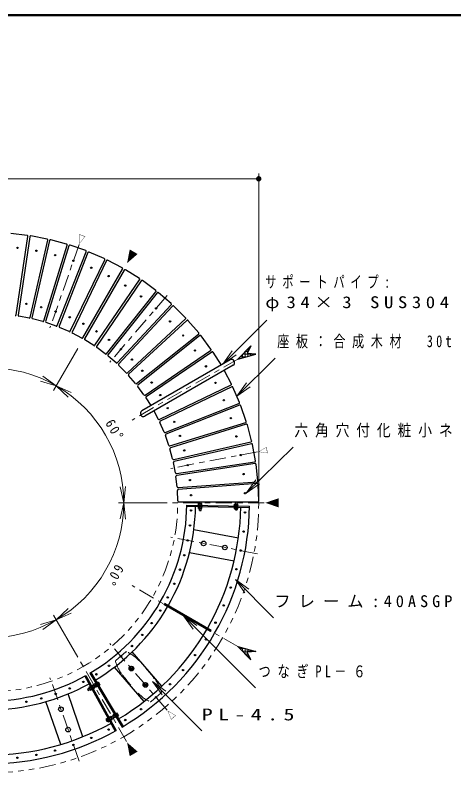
# Model space of a CAD drawing. Units: millimetres on the paper, scale 1:20. Extents: x -365 to 0, y -5 to 257.
# Drawn here: x -262.3 to -181, y 116.7 to 257 of the extents above; entities that cross this region are included whole.
import ezdxf
from ezdxf.enums import TextEntityAlignment as Align

# ---------------------------------------------------------------- set-up
doc = ezdxf.new("R2010")
doc.units = ezdxf.units.MM
for name, pattern in [('USER1', [4.5, 2.5, -2]), ('USER2', [6, 3, -1, 1, -1]), ('USER3', [8, 3, -1, 1, -1, 1, -1])]:
    doc.linetypes.add(name, pattern=pattern)
doc.layers.add('LY_1', color=7, linetype='Continuous', lineweight=25)
doc.layers.add('LY_2', color=7, linetype='Continuous', lineweight=13)
doc.styles.add('ＭＳ ゴシック', font='')
doc.styles.get('ＭＳ ゴシック').set_extended_font_data('MS Gothic')

# ---------------------------------------------------------------- blocks, each defined once
blk = doc.blocks.new('open_arrow')
at = {"color": 0, "linetype": 'Continuous', "lineweight": -2}
blk.add_lwpolyline([(7.5, 1.25), (0, 0), (7.5, -1.25)], dxfattribs=at)
blk = doc.blocks.new('filled_dot')
at = {"color": 0, "linetype": 'Continuous', "lineweight": -2, "const_width": 1.25}
blk.add_lwpolyline([(-0.625, 0, 1), (0.625, 0, 1)], format="xyb", close=True, dxfattribs=at)

msp = doc.modelspace()

# ---------------------------------------------------------------- linework, layer by layer
at = {"layer": 'LY_1', "lineweight": 13}
for p, q in [((-217.191, 167.703), (-217.191, 227.703)), ((-317.191, 226.703), (-217.191, 226.703)), ((-223.858, 192.35), (-215.661, 200.547)), ((-250.682, 195.304), (-255.194, 187.49)), ((-219.2, 195.203), (-218.912, 195.203)), ((-219.191, 194.636), (-219.191, 195.212)), ((-218.7, 195.703), (-218.666, 195.703)), ((-218.691, 195.653), (-218.691, 195.712)), ((-220.7, 193.703), (-219.677, 193.703)), ((-220.691, 193.432), (-220.691, 193.712)), ((-220.2, 194.203), (-217.811, 194.203)), ((-220.191, 193.566), (-220.191, 194.212)), ((-219.7, 194.703), (-219.158, 194.703)), ((-219.691, 193.7), (-219.691, 194.712)), ((-219.191, 193.834), (-219.191, 194.319)), ((-218.691, 193.968), (-218.691, 194.286)), ((-218.191, 194.102), (-218.191, 194.252)), ((-221.244, 186.425), (-214.173, 193.496)), ((-219.508, 168.48), (-210.816, 177.017)), ((-234.167, 166.706), (-243.191, 166.706)), ((-221.513, 152.507), (-214.442, 145.436)), ((-250.677, 138.105), (-255.189, 145.92)), ((-231.125, 145.765), (-217.779, 132.419)), ((-220.7, 139.703), (-219.677, 139.703)), ((-220.691, 139.695), (-220.691, 139.975)), ((-220.2, 139.203), (-217.811, 139.203)), ((-220.191, 139.195), (-220.191, 139.841)), ((-219.691, 138.695), (-219.691, 139.707)), ((-219.191, 139.088), (-219.191, 139.573)), ((-218.691, 139.121), (-218.691, 139.439)), ((-218.191, 139.154), (-218.191, 139.305)), ((-219.7, 138.703), (-219.158, 138.703)), ((-219.2, 138.203), (-218.912, 138.203)), ((-219.191, 138.195), (-219.191, 138.771)), ((-218.7, 137.703), (-218.666, 137.703)), ((-218.691, 137.695), (-218.691, 137.754)), ((-236.85, 133.621), (-227.728, 124.499))]:
    msp.add_line(p, q, dxfattribs=at)
at = {"layer": 'LY_1', "color": 32}
for p, q in [((-260.076, 216.218), (-263.11, 216.56)), ((-256.395, 215.547), (-259.396, 216.115)), ((-262.122, 201.515), (-259.93, 216.027)), ((-259.592, 215.976), (-261.774, 201.462)), ((-259.535, 201.039), (-256.264, 215.347)), ((-255.931, 215.271), (-259.192, 200.96)), ((-252.776, 214.604), (-255.725, 215.394)), ((-256.991, 200.371), (-252.659, 214.394)), ((-252.333, 214.293), (-256.654, 200.267)), ((-249.236, 213.393), (-252.119, 214.401)), ((-254.503, 199.514), (-249.136, 213.175)), ((-248.818, 213.05), (-254.175, 199.385)), ((-245.797, 211.921), (-248.596, 213.142)), ((-252.087, 198.474), (-245.714, 211.695)), ((-245.406, 211.547), (-251.769, 198.321)), ((-242.478, 210.195), (-245.178, 211.622)), ((-249.755, 197.257), (-242.412, 209.965)), ((-242.116, 209.794), (-249.45, 197.081)), ((-239.297, 208.227), (-241.883, 209.852)), ((-247.52, 195.868), (-239.248, 207.992)), ((-238.966, 207.799), (-247.229, 195.67)), ((-236.272, 206.026), (-238.729, 207.84)), ((-245.396, 194.317), (-236.241, 205.788)), ((-235.974, 205.575), (-245.12, 194.097)), ((-233.42, 203.606), (-235.735, 205.598)), ((-243.393, 192.611), (-233.406, 203.366)), ((-233.156, 203.134), (-243.135, 192.371)), ((-230.757, 200.979), (-232.916, 203.138)), ((-259.728, 200.912), (-261.64, 201.274)), ((-257.193, 200.259), (-259.072, 200.762)), ((-241.524, 190.76), (-230.761, 200.739)), ((-254.713, 199.418), (-256.55, 200.06)), ((-230.529, 200.488), (-241.284, 190.502)), ((-228.297, 198.16), (-230.289, 200.475)), ((-252.303, 198.394), (-254.087, 199.172)), ((-249.977, 197.193), (-251.697, 198.102)), ((-239.798, 188.774), (-228.32, 197.921)), ((-247.747, 195.821), (-249.394, 196.856)), ((-228.106, 197.654), (-239.578, 188.499)), ((-226.055, 195.166), (-227.868, 197.623)), ((-245.625, 194.286), (-247.19, 195.442)), ((-243.624, 192.598), (-245.099, 193.867)), ((-238.225, 186.666), (-226.095, 194.929)), ((-241.755, 190.764), (-243.131, 192.14)), ((-240.028, 188.796), (-241.297, 190.271)), ((-238.453, 186.704), (-239.608, 188.27)), ((-222.199, 188.181), (-235.42, 181.808)), ((-220.753, 185.298), (-221.974, 188.097)), ((-234.509, 179.719), (-220.845, 185.077)), ((-220.72, 184.759), (-234.381, 179.392)), ((-219.493, 181.776), (-220.502, 184.659)), ((-234.723, 179.808), (-235.501, 181.591)), ((-233.628, 177.241), (-219.601, 181.562)), ((-219.501, 181.235), (-233.524, 176.904)), ((-218.5, 178.169), (-219.291, 181.119)), ((-233.834, 177.345), (-234.477, 179.181)), ((-232.934, 174.703), (-218.624, 177.964)), ((-218.548, 177.631), (-232.856, 174.36)), ((-217.779, 174.499), (-218.347, 177.499)), ((-233.132, 174.822), (-233.636, 176.702)), ((-232.621, 172.254), (-232.983, 174.166)), ((-232.432, 172.121), (-217.919, 174.303)), ((-217.868, 173.965), (-232.38, 171.772)), ((-217.335, 170.784), (-217.677, 173.819)), ((-232.303, 169.655), (-232.521, 171.589)), ((-232.125, 169.508), (-217.488, 170.6)), ((-217.463, 170.259), (-232.098, 169.157)), ((-217.17, 167.047), (-217.284, 170.099)), ((-232.18, 167.04), (-232.252, 168.984)), ((-232.013, 166.88), (-217.336, 166.874))]:
    msp.add_line(p, q, dxfattribs=at)
at = {"layer": 'LY_1', "linetype": 'USER2', "lineweight": 13}
for p, q in [((-250.457, 214.527), (-255.852, 199.11)), ((-234.142, 205.107), (-244.796, 192.727)), ((-221.074, 193.329), (-240.654, 182.025)), ((-217.408, 176.123), (-233.456, 173.086)), ((-216.155, 166.705), (-233.167, 166.705)), ((-217.408, 157.284), (-233.456, 160.32)), ((-221.074, 140.078), (-240.654, 151.382)), ((-234.142, 128.299), (-244.796, 140.679)), ((-241.672, 122.506), (-250.178, 137.239)), ((-250.457, 118.88), (-255.852, 134.297))]:
    msp.add_line(p, q, dxfattribs=at)
at = {"layer": 'LY_1'}
for p, q in [((-221.074, 193.329), (-218.634, 195.769)), ((-218.634, 195.769), (-219.342, 194.329)), ((-221.074, 193.329), (-217.741, 194.222)), ((-217.741, 194.222), (-219.342, 194.329)), ((-232.173, 166.88), (-217.163, 166.874)), ((-230.507, 166.064), (-218.888, 165.862)), ((-230.504, 166.264), (-218.885, 166.062)), ((-228.377, 166.229), (-228.377, 166.295)), ((-228.377, 166.295), (-227.677, 166.295)), ((-228.377, 166.229), (-227.677, 166.229)), ((-228.374, 165.948), (-228.374, 166.015)), ((-228.374, 166.015), (-227.674, 166.015)), ((-228.374, 165.948), (-227.674, 165.948)), ((-228.354, 166.295), (-228.354, 166.562)), ((-228.354, 166.562), (-227.701, 166.562)), ((-228.351, 165.681), (-228.351, 165.948)), ((-228.351, 165.681), (-227.697, 165.681)), ((-228.191, 166.295), (-228.191, 166.562)), ((-228.187, 165.681), (-228.187, 165.948)), ((-228.186, 166.562), (-228.186, 166.878)), ((-228.183, 165.292), (-228.183, 165.681)), ((-227.869, 166.562), (-227.869, 166.878)), ((-227.865, 165.292), (-227.865, 165.681)), ((-227.864, 166.295), (-227.864, 166.562)), ((-227.861, 165.681), (-227.861, 165.948)), ((-227.701, 166.295), (-227.701, 166.562)), ((-227.697, 165.681), (-227.697, 165.948)), ((-227.677, 166.229), (-227.677, 166.295)), ((-227.674, 165.948), (-227.674, 166.015)), ((-221.712, 166.179), (-221.012, 166.179)), ((-221.712, 166.112), (-221.712, 166.179)), ((-221.712, 166.112), (-221.012, 166.112)), ((-221.708, 165.899), (-221.008, 165.899)), ((-221.708, 165.832), (-221.708, 165.899)), ((-221.708, 165.832), (-221.008, 165.832)), ((-221.688, 166.446), (-221.035, 166.446)), ((-221.688, 166.179), (-221.688, 166.446)), ((-221.685, 165.565), (-221.685, 165.832)), ((-221.685, 165.565), (-221.032, 165.565)), ((-221.525, 166.179), (-221.525, 166.446)), ((-221.522, 165.565), (-221.522, 165.832)), ((-221.52, 166.446), (-221.52, 166.875)), ((-221.517, 165.408), (-221.517, 165.565)), ((-221.203, 166.446), (-221.203, 166.875)), ((-221.2, 165.408), (-221.2, 165.565)), ((-221.198, 166.179), (-221.198, 166.446)), ((-221.195, 165.565), (-221.195, 165.832)), ((-221.035, 166.179), (-221.035, 166.446)), ((-221.032, 165.565), (-221.032, 165.832)), ((-221.012, 166.112), (-221.012, 166.179)), ((-221.008, 165.832), (-221.008, 165.899)), ((-228.183, 165.292), (-227.865, 165.292)), ((-221.517, 165.408), (-221.2, 165.408)), ((-220.962, 160.161), (-229.206, 161.721)), ((-221.767, 155.904), (-230.012, 157.464)), ((-226.105, 142.867), (-234.765, 147.867)), ((-226.005, 143.04), (-234.665, 148.04)), ((-235.126, 132.765), (-240.6, 139.125)), ((-221.074, 140.078), (-218.634, 137.638)), ((-221.074, 140.078), (-217.741, 139.185)), ((-217.741, 139.185), (-219.342, 139.078)), ((-218.634, 137.638), (-219.342, 139.078)), ((-238.411, 129.938), (-243.884, 136.299)), ((-240.921, 136.382), (-241.173, 136.066)), ((-240.521, 136.321), (-240.921, 136.382)), ((-240.374, 135.945), (-240.521, 136.321)), ((-249.228, 134.711), (-243.594, 124.548)), ((-248.467, 135.151), (-242.483, 125.19)), ((-248.295, 135.253), (-242.311, 125.293)), ((-241.025, 135.689), (-241.173, 136.066)), ((-240.626, 135.629), (-241.025, 135.689)), ((-240.374, 135.945), (-240.626, 135.629)), ((-249.402, 134.614), (-243.769, 124.451)), ((-247.37, 133.328), (-247.428, 133.295)), ((-247.428, 133.295), (-247.078, 132.689)), ((-247.37, 133.328), (-247.02, 132.722)), ((-247.186, 133.431), (-247.129, 133.464)), ((-247.186, 133.431), (-246.836, 132.825)), ((-247.129, 133.464), (-246.779, 132.858)), ((-247.117, 133.444), (-246.944, 133.544)), ((-247.035, 133.303), (-246.862, 133.403)), ((-246.944, 133.544), (-246.617, 132.978)), ((-238.312, 133.35), (-238.564, 133.034)), ((-237.912, 133.29), (-238.312, 133.35)), ((-237.765, 132.913), (-237.912, 133.29)), ((-248.909, 132.215), (-248.572, 132.41)), ((-248.909, 132.215), (-248.751, 131.94)), ((-248.751, 131.94), (-248.413, 132.135)), ((-248.656, 132.556), (-248.425, 132.689)), ((-248.656, 132.556), (-248.329, 131.99)), ((-248.574, 132.414), (-248.343, 132.547)), ((-248.437, 132.709), (-248.379, 132.742)), ((-248.437, 132.709), (-248.087, 132.103)), ((-248.411, 132.131), (-248.18, 132.265)), ((-248.379, 132.742), (-248.029, 132.136)), ((-248.329, 131.99), (-248.098, 132.123)), ((-248.195, 132.852), (-248.138, 132.885)), ((-248.195, 132.852), (-247.845, 132.246)), ((-248.138, 132.885), (-247.788, 132.279)), ((-248.126, 132.865), (-247.895, 132.999)), ((-248.087, 132.103), (-248.029, 132.136)), ((-248.044, 132.724), (-247.813, 132.857)), ((-247.895, 132.999), (-247.568, 132.433)), ((-247.881, 132.441), (-247.65, 132.574)), ((-247.845, 132.246), (-247.788, 132.279)), ((-247.563, 132.996), (-247.837, 132.838)), ((-247.811, 132.853), (-247.537, 133.011)), ((-247.799, 132.299), (-247.568, 132.433)), ((-247.405, 132.721), (-247.678, 132.563)), ((-247.652, 132.578), (-247.379, 132.736)), ((-247.417, 133.275), (-247.647, 133.141)), ((-247.647, 133.141), (-247.321, 132.576)), ((-247.335, 133.133), (-247.566, 133)), ((-247.172, 132.85), (-247.402, 132.717)), ((-247.09, 132.709), (-247.321, 132.576)), ((-247.02, 132.722), (-247.078, 132.689)), ((-246.872, 133.02), (-246.699, 133.12)), ((-246.836, 132.825), (-246.779, 132.858)), ((-246.79, 132.878), (-246.617, 132.978)), ((-238.416, 132.658), (-238.564, 133.034)), ((-238.017, 132.597), (-238.416, 132.658)), ((-237.765, 132.913), (-238.017, 132.597)), ((-249.742, 123.396), (-252.513, 131.317)), ((-253.832, 121.965), (-256.603, 129.885)), ((-243.753, 127.716), (-243.695, 127.75)), ((-243.753, 127.716), (-243.403, 127.11)), ((-243.695, 127.75), (-243.345, 127.143)), ((-243.683, 127.729), (-243.51, 127.829)), ((-243.602, 127.588), (-243.429, 127.688)), ((-243.51, 127.829), (-243.184, 127.264)), ((-245.476, 126.501), (-245.34, 126.579)), ((-245.476, 126.501), (-245.317, 126.226)), ((-245.424, 126.725), (-245.193, 126.858)), ((-245.424, 126.725), (-245.097, 126.159)), ((-245.342, 126.583), (-245.111, 126.717)), ((-245.317, 126.226), (-245.181, 126.305)), ((-245.204, 126.878), (-245.147, 126.912)), ((-245.204, 126.878), (-244.854, 126.272)), ((-245.179, 126.3), (-244.948, 126.434)), ((-245.147, 126.912), (-244.797, 126.305)), ((-245.097, 126.159), (-244.866, 126.292)), ((-244.963, 127.021), (-244.905, 127.055)), ((-244.963, 127.021), (-244.613, 126.415)), ((-244.905, 127.055), (-244.555, 126.449)), ((-244.894, 127.035), (-244.663, 127.168)), ((-244.854, 126.272), (-244.797, 126.305)), ((-244.812, 126.893), (-244.581, 127.026)), ((-244.663, 127.168), (-244.336, 126.602)), ((-244.649, 126.61), (-244.418, 126.744)), ((-244.613, 126.415), (-244.555, 126.449)), ((-244.579, 127.022), (-244.207, 127.237)), ((-244.567, 126.469), (-244.336, 126.602)), ((-244.13, 127.281), (-244.502, 127.067)), ((-244.42, 126.748), (-244.048, 126.962)), ((-243.971, 127.007), (-244.343, 126.792)), ((-243.983, 127.56), (-244.214, 127.427)), ((-244.214, 127.427), (-243.887, 126.861)), ((-243.901, 127.419), (-244.132, 127.285)), ((-243.937, 127.614), (-243.995, 127.58)), ((-243.995, 127.58), (-243.645, 126.974)), ((-243.738, 127.136), (-243.969, 127.003)), ((-243.937, 127.614), (-243.587, 127.008)), ((-243.656, 126.994), (-243.887, 126.861)), ((-243.587, 127.008), (-243.645, 126.974)), ((-243.438, 127.305), (-243.265, 127.405)), ((-243.403, 127.11), (-243.345, 127.143)), ((-243.357, 127.164), (-243.184, 127.264))]:
    msp.add_line(p, q, dxfattribs=at)
at = {"layer": 'LY_1', "color": 40}
for p, q in [((-238.027, 186.374), (-225.903, 194.647)), ((-225.668, 194.598), (-224.161, 192.2)), ((-223.595, 191.219), (-222.272, 188.717)), ((-222.347, 188.489), (-235.573, 182.125)), ((-238.074, 186.148), (-237.161, 184.696)), ((-236.595, 183.715), (-235.793, 182.198))]:
    msp.add_line(p, q, dxfattribs=at)
at = {"layer": 'LY_1', "color": 150}
for p, q in [((-222.499, 193.16), (-238.839, 183.728)), ((-221.932, 192.178), (-238.272, 182.747))]:
    msp.add_line(p, q, dxfattribs=at)
at = {"layer": 'LY_1', "linetype": 'USER1', "lineweight": 13}
for p, q in [((-243.662, 137.478), (-241.799, 139.081)), ((-237.139, 129.898), (-235.276, 131.501))]:
    msp.add_line(p, q, dxfattribs=at)
at = {"layer": 'LY_1', "color": 32}
for centre in [(-261.873, 213.904), (-258.361, 213.375), (-254.897, 212.584), (-251.503, 211.537), (-248.197, 210.24), (-244.996, 208.698), (-241.92, 206.922), (-238.985, 204.921), (-260.22, 203.549), (-257.486, 202.925), (-254.806, 202.099), (-236.208, 202.707), (-252.195, 201.074), (-249.669, 199.857), (-233.604, 200.291), (-247.24, 198.455), (-244.923, 196.875), (-231.188, 197.687), (-242.731, 195.127), (-228.973, 194.91), (-240.675, 193.22), (-238.768, 191.164), (-237.019, 188.971), (-223.655, 185.698), (-222.357, 182.392), (-232.821, 181.699), (-231.796, 179.089), (-221.31, 178.997), (-230.97, 176.409), (-220.52, 175.534), (-230.346, 173.675), (-219.991, 172.022), (-229.928, 170.902), (-219.725, 168.48), (-229.718, 168.106)]:
    msp.add_circle(centre, 0.125, dxfattribs=at)
at = {"layer": 'LY_1', "color": 40}
for centre in [(-226.972, 191.974), (-225.196, 188.898), (-235.44, 186.655), (-234.037, 184.226)]:
    msp.add_circle(centre, 0.125, dxfattribs=at)
at = {"layer": 'LY_1'}
for centre, radius in [((-229.717, 165.301), 0.133), ((-219.724, 164.927), 0.133), ((-229.927, 162.505), 0.133), ((-219.99, 161.385), 0.133), ((-230.345, 159.732), 0.133), ((-227.397, 159.174), 0.433), ((-223.467, 158.43), 0.433), ((-220.519, 157.873), 0.133), ((-230.969, 156.998), 0.133), ((-231.795, 154.318), 0.133), ((-221.31, 154.409), 0.133), ((-232.82, 151.707), 0.133), ((-222.357, 151.015), 0.133), ((-234.037, 149.181), 0.133), ((-223.654, 147.708), 0.133), ((-235.439, 146.752), 0.133), ((-237.019, 144.435), 0.133), ((-225.196, 144.508), 0.133), ((-238.767, 142.243), 0.133), ((-240.675, 140.187), 0.133), ((-226.972, 141.432), 0.133), ((-242.73, 138.279), 0.133), ((-228.973, 138.497), 0.133), ((-244.923, 136.531), 0.133), ((-240.773, 136.005), 0.433), ((-240.773, 136.005), 0.2), ((-247.24, 134.951), 0.133), ((-231.187, 135.72), 0.133), ((-249.669, 133.549), 0.133), ((-238.164, 132.974), 0.433), ((-252.195, 132.332), 0.133), ((-238.164, 132.974), 0.2), ((-233.604, 133.116), 0.133), ((-257.485, 130.481), 0.133), ((-254.806, 131.308), 0.133), ((-236.208, 130.7), 0.133), ((-260.219, 129.857), 0.133), ((-253.815, 128.476), 0.433), ((-238.985, 128.485), 0.133), ((-241.92, 126.484), 0.133), ((-252.494, 124.7), 0.433), ((-244.996, 124.708), 0.133), ((-248.196, 123.167), 0.133), ((-254.897, 120.822), 0.133), ((-251.503, 121.869), 0.133), ((-261.873, 119.502), 0.133), ((-258.36, 120.031), 0.133)]:
    msp.add_circle(centre, radius, dxfattribs=at)
at = {"layer": 'LY_1', "color": 32}
for centre, start, end in [((-260.094, 216.052), 351.40625, 83.57145), ((-259.427, 215.951), 79.28575, 171.45092), ((-256.426, 215.384), 347.12054, 79.28574), ((-255.768, 215.234), 75.00004, 167.1652), ((-252.819, 214.443), 342.83483, 75.00002), ((-252.174, 214.244), 70.71433, 162.87949), ((-249.291, 213.236), 338.54911, 70.71431), ((-248.663, 212.989), 66.42861, 158.59377), ((-245.864, 211.768), 334.2634, 66.4286), ((-245.256, 211.475), 62.1429, 154.30806), ((-242.556, 210.048), 329.97768, 62.14288), ((-241.971, 209.711), 57.85718, 150.02235), ((-239.386, 208.086), 325.69197, 57.85717), ((-238.828, 207.706), 53.57147, 145.73663), ((-236.371, 205.892), 321.40625, 53.57145), ((-235.843, 205.471), 49.28575, 141.45092), ((-233.529, 203.479), 317.12054, 49.28574), ((-233.034, 203.02), 45.00004, 137.1652), ((-262.287, 201.54), 263.57143, 351.40622), ((-261.609, 201.438), 171.45088, 259.28572), ((-259.697, 201.076), 259.28572, 347.12051), ((-259.029, 200.923), 167.16517, 255), ((-230.874, 200.861), 312.83483, 45.00002), ((-257.15, 200.42), 255, 342.83479), ((-256.495, 200.218), 162.87945, 250.71429), ((-254.658, 199.575), 250.71429, 338.54908), ((-254.02, 199.325), 158.59374, 246.42857), ((-230.415, 200.366), 40.71433, 132.87949), ((-252.237, 198.547), 246.42857, 334.26337), ((-251.619, 198.249), 154.30802, 242.14286), ((-228.423, 198.051), 308.54911, 40.71431), ((-249.899, 197.34), 242.14286, 329.97765), ((-249.305, 196.997), 150.02231, 237.85715), ((-228.003, 197.524), 36.42861, 128.59377), ((-247.658, 195.962), 237.85715, 325.69194), ((-247.091, 195.576), 145.73659, 233.57143), ((-226.189, 195.067), 304.2634, 36.4286), ((-245.526, 194.421), 233.57143, 321.40622), ((-244.99, 193.993), 141.45088, 229.28572), ((-243.515, 192.724), 229.28572, 317.12051), ((-243.013, 192.258), 137.16517, 225), ((-241.637, 190.882), 225, 312.83479), ((-241.171, 190.379), 132.87945, 220.71429), ((-239.902, 188.905), 220.71429, 308.54908), ((-239.474, 188.369), 128.59374, 216.42857), ((-222.127, 188.031), 23.57147, 115.73663), ((-238.319, 186.803), 216.42857, 304.26337), ((-220.906, 185.232), 291.40625, 23.57145), ((-220.659, 184.603), 19.28575, 111.45091), ((-235.348, 181.658), 115.7366, 203.57143), ((-219.651, 181.721), 287.12054, 19.28574), ((-219.452, 181.076), 15.00004, 107.1652), ((-234.57, 179.875), 203.57143, 291.40622), ((-234.32, 179.236), 111.45088, 199.28572), ((-233.677, 177.4), 199.28572, 287.12051), ((-233.475, 176.745), 107.16517, 195), ((-218.661, 178.126), 282.83483, 15.00002), ((-218.511, 177.468), 10.71432, 102.87949), ((-232.971, 174.866), 195, 282.83479), ((-232.819, 174.197), 102.87945, 190.71429), ((-217.943, 174.468), 278.54911, 10.71431), ((-217.843, 173.8), 6.42861, 98.59377), ((-232.457, 172.285), 190.71429, 278.54908), ((-232.355, 171.608), 98.59374, 186.42857), ((-217.501, 170.766), 274.2634, 6.4286), ((-217.45, 170.093), 2.1429, 94.30806), ((-232.137, 169.674), 186.42857, 274.26337), ((-232.086, 168.991), 94.30802, 182.14286), ((-232.013, 167.046), 182.14286, 269.97765), ((-217.336, 167.041), 269.97768, 2.14288)]:
    msp.add_arc(centre, 0.167, start, end, dxfattribs=at)
at = {"layer": 'LY_1', "color": 40}
for centre, start, end in [((-225.809, 194.509), 32.14283, 124.30803), ((-222.42, 188.639), 295.69194, 27.85711), ((-237.933, 186.237), 124.30806, 212.14286), ((-235.646, 182.276), 207.85714, 295.69197)]:
    msp.add_arc(centre, 0.167, start, end, dxfattribs=at)
at = {"layer": 'LY_1', "color": 150}
for centre, start, end in [((-222.216, 192.669), 299.99486, 119.99486), ((-238.555, 183.237), 119.99486, 299.99485)]:
    msp.add_arc(centre, 0.567, start, end, dxfattribs=at)
at = {"layer": 'LY_1', "lineweight": 13}
for centre, start, end in [((-267.192, 166.705), 60, 119.99971), ((-267.19, 166.705), 0, 59.9999), ((-267.189, 166.704), 300.00064, 359.99991), ((-267.19, 166.702), 240.00085, 299.9999)]:
    msp.add_arc(centre, 24.998, start, end, dxfattribs=at)
at = {"layer": 'LY_1', "linetype": 'USER3', "lineweight": 13}
for radius, start in [(50, 179.99999), (35, 179.99996)]:
    msp.add_arc((-267.191, 166.703), radius, start, 0.00001, dxfattribs=at)
at = {"layer": 'LY_1'}
for radius, start, end in [(36.69, 330, 359.31407), (38.31, 330.14958, 359.00176), (46.69, 330.12273, 359.00176), (48.31, 330, 359.23895), (36.69, 300.68593, 330), (38.31, 300.99824, 329.85042), (37.5, 329.84719, 330.14955), (46.69, 300.99824, 329.87726), (48.31, 300.76105, 330), (47.5, 329.87936, 330.12062), (36.69, 270, 299.31407), (38.31, 270.14959, 299.00175), (46.69, 270.12274, 299.00176), (48.31, 270, 299.23895)]:
    msp.add_arc((-267.191, 166.703), radius, start, end, dxfattribs=at)
at = {"layer": 'LY_1', "linetype": 'USER1', "lineweight": 13}
for centre, radius, start, end in [((-241.69, 138.955), 0.167, 66.24385, 130.7143), ((-244.182, 133.292), 6.354, 41.39072, 66.24385), ((-260.654, 116.258), 30.033, 36.43378, 44.99482), ((-243.553, 137.351), 0.167, 130.71429, 195.18475), ((-237.582, 138.972), 6.354, 195.18475, 220.03788), ((-218.284, 152.721), 30.033, 216.43377, 224.99482), ((-241.356, 130.007), 6.354, 15.18475, 40.03788), ((-234.755, 135.687), 6.354, 221.39072, 246.24385), ((-235.385, 131.628), 0.167, 310.71429, 15.18475), ((-237.248, 130.024), 0.167, 246.24385, 310.7143)]:
    msp.add_arc(centre, radius, start, end, dxfattribs=at)
at = {"layer": 'LY_2', "lineweight": 50}
msp.add_line((0, 257), (-365, 257), dxfattribs=at)

# ---------------------------------------------------------------- block references
at = {"layer": 'LY_1', "lineweight": 13, "xscale": 0.4, "yscale": 0.4}
for name, p, rotation in [('filled_dot', (-217.191, 226.703), 180), ('open_arrow', (-223.858, 192.35), 45), ('open_arrow', (-254.693, 188.354), 153.4), ('open_arrow', (-254.691, 188.354), 326.6), ('open_arrow', (-221.244, 186.425), 45), ('open_arrow', (-219.508, 168.48), 44.5), ('open_arrow', (-242.192, 166.705), 93.4), ('open_arrow', (-242.191, 166.703), 266.6), ('open_arrow', (-221.513, 152.507), 315), ('open_arrow', (-254.69, 145.055), 33.4), ('open_arrow', (-231.125, 145.765), 315), ('open_arrow', (-254.691, 145.053), 206.6), ('open_arrow', (-236.85, 133.621), 315)]:
    msp.add_blockref(name, p, dxfattribs=dict(at, rotation=rotation))

# ---------------------------------------------------------------- texts
at = {"layer": 'LY_1', "style": 'ＭＳ ゴシック', "width": 0.6}
for s, height, rotation, p in [('▽', 1.466, 340.7, (-250.127, 215.471)), ('▼', 2.199, 330, (-240.923, 212.201)), ('▽', 1.466, 280.7, (-216.425, 176.309)), ('▼', 2.199, 270, (-214.654, 166.703)), ('▽', 1.466, 220.7, (-233.49, 127.541)), ('▼', 2.199, 210, (-240.923, 121.205))]:
    msp.add_text(s, height=height, rotation=rotation, dxfattribs=at).set_placement(p, align=Align.MIDDLE_CENTER)
at = {"layer": 'LY_1', "char_height": 2.199, "attachment_point": 4, "style": 'ＭＳ ゴシック'}
for s, insert in [('\\T1.5;\\W0.7;サポートパイプ:', (-215.966, 207.547)), ('\\T1.5;\\W1.15;φ34×3\\~SUS304', (-215.966, 203.547)), ('\\T1.54;\\W0.75;座板：合成木材\u300030t', (-213.763, 196.496)), ('\\T1.5;\\W0.85;六角穴付化粧小ネジ\\~M6\\~SUS', (-210.591, 180.017)), ('\\T1.5;フレーム:40ASGP', (-214.28, 148.436)), ('\\T1.56;\\W0.75;つなぎPL－６', (-217.21, 135.419)), ('\\T1.5;\\W1.35;PL-4.5', (-227.741, 127.499))]:
    msp.add_mtext(s, dxfattribs=dict(at, insert=insert))
at = {"layer": 'LY_1', "char_height": 1.833, "attachment_point": 8, "style": 'ＭＳ ゴシック'}
for insert, rotation in [((-244.675, 179.704), 300), ((-244.674, 153.704), 240)]:
    msp.add_mtext('\\T1.33;\\W0.9;60°', dxfattribs=dict(at, insert=insert, rotation=rotation))

doc.saveas('drawing.dxf')
